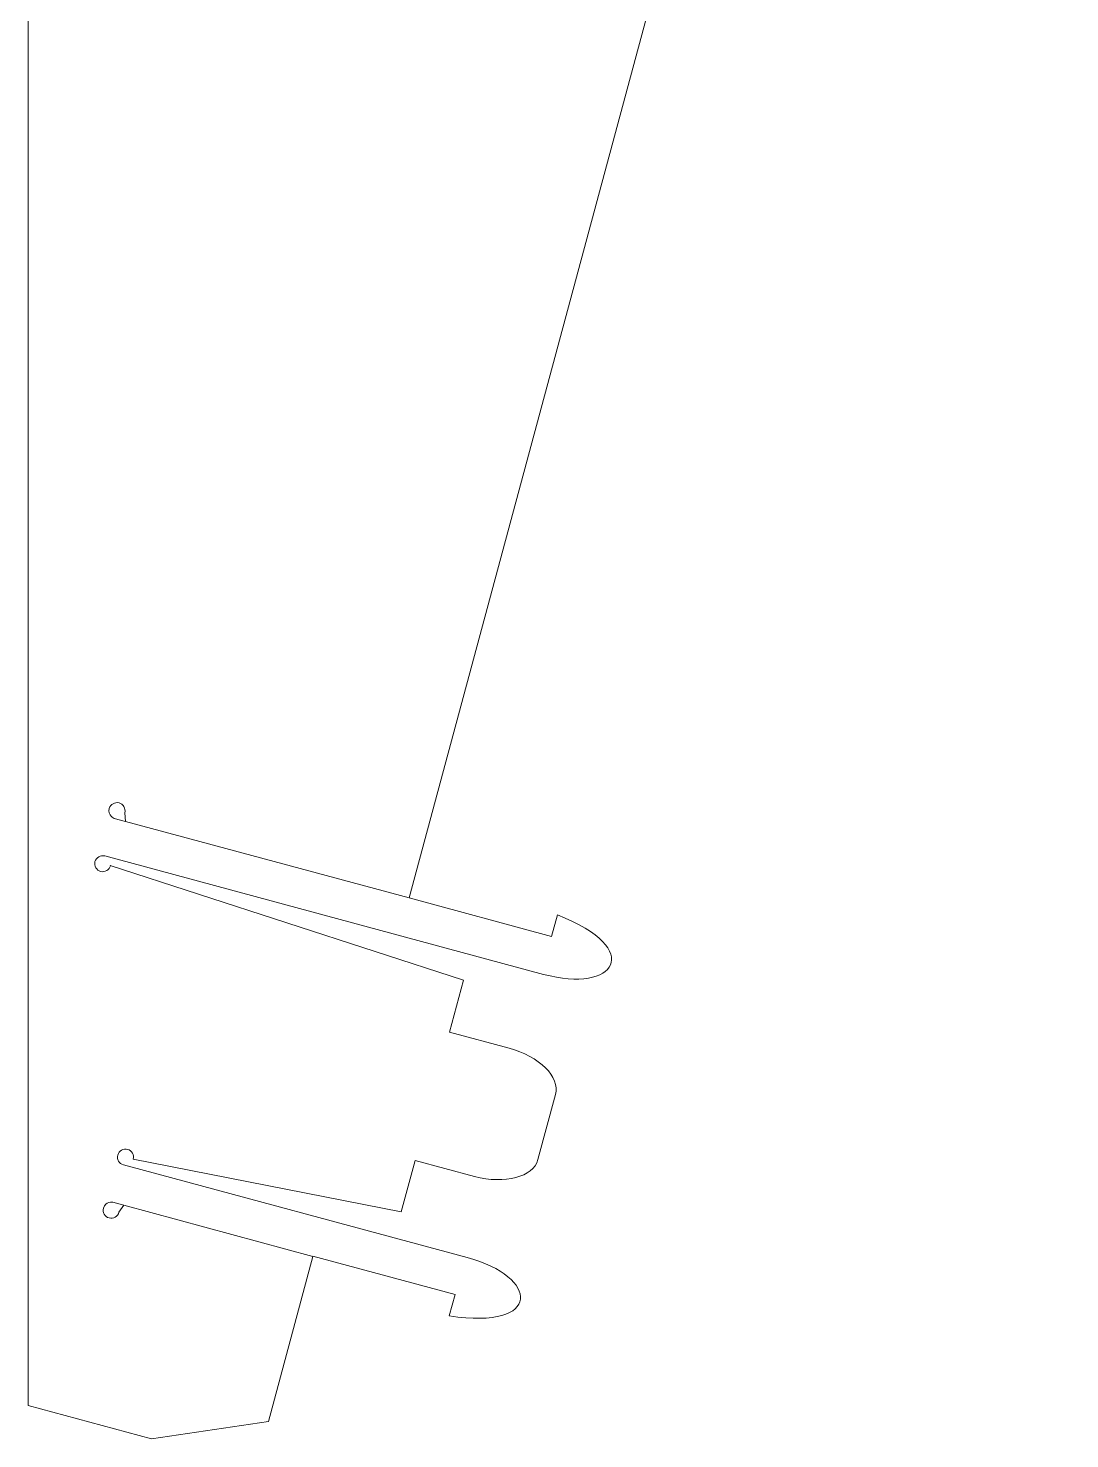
# Model space of a CAD drawing. Header units: inches. Extents: x 10.2 to 21.4, y -9 to 4.2.
# Drawn here: x 18.888 to 20.973, y -2.075 to 0.747 of the extents above; entities that cross this region are included whole.
import ezdxf

# ---------------------------------------------------------------- set-up
doc = ezdxf.new("R2010")
doc.units = ezdxf.units.IN
doc.header["$MEASUREMENT"] = 0
doc.layers.add('Ebene 1', color=7, linetype='Continuous')

msp = doc.modelspace()

# ---------------------------------------------------------------- linework, layer by layer
at = {"layer": 'Ebene 1', "lineweight": 0}
for points in [[(18.8884, -2.0088), (18.8884, 3.6395)], [(20.9611, 2.7343), (20.9731, 2.7775), (20.688, 2.8542), (19.6508, -0.9933), (19.9359, -1.0702), (19.9474, -1.0268)], [(19.0607, -0.8343), (19.083, -0.8402), (19.0816, -0.8227)], [(19.6508, -0.9933), (19.083, -0.8402)], [(19.9198, -1.1461), (19.0416, -0.9093)], [(19.0529, -0.9289), (19.0524, -0.9284), (19.7599, -1.1579), (19.7319, -1.2616), (19.8507, -1.2937)], [(19.9437, -1.3864), (19.9085, -1.5168)], [(19.7816, -1.5503), (19.6628, -1.5182), (19.635, -1.6213), (19.0986, -1.5159)], [(19.079, -1.5272), (19.7672, -1.7126)], [(19.0699, -1.6222), (19.08, -1.6076), (19.0578, -1.6017)], [(19.458, -1.7105), (19.08, -1.6076)], [(19.7311, -1.8294), (19.7429, -1.7864), (19.4581, -1.7097), (19.458, -1.7105), (19.369, -2.0405), (19.135, -2.0753), (18.8884, -2.0088)]]:
    msp.add_lwpolyline(points, dxfattribs=at)
for points in [[(19.0507, -0.8143), (19.047, -0.8281), (19.0607, -0.8343), (19.0607, -0.8343)], [(19.9474, -1.0268), (20.1248, -1.0968), (20.063, -1.185), (19.9198, -1.1461)], [(19.8507, -1.2937), (19.9114, -1.31), (19.9531, -1.3515), (19.9437, -1.3864)], [(19.9085, -1.5168), (19.8991, -1.5517), (19.8423, -1.5666), (19.7816, -1.5503)], [(19.0578, -1.6017), (19.0578, -1.6017), (19.0427, -1.6001), (19.039, -1.6138)], [(19.7672, -1.7126), (19.9104, -1.7508), (19.9196, -1.8583), (19.7311, -1.8294)]]:
    msp.add_open_spline(points, degree=3, dxfattribs=at)
for points, knots in [([(19.0816, -0.8227), (19.0838, -0.8142), (19.0788, -0.8053), (19.0703, -0.8031), (19.0618, -0.8008), (19.0529, -0.8058), (19.0507, -0.8143)], [0, 0, 0, 0, 1, 1, 1, 2, 2, 2, 2]), ([(19.0416, -0.9093), (19.0331, -0.9071), (19.0243, -0.9121), (19.022, -0.9206), (19.0198, -0.9291), (19.0248, -0.938), (19.0333, -0.9402), (19.0418, -0.9425), (19.0507, -0.9374), (19.0529, -0.9289)], [0, 0, 0, 0, 1, 1, 1, 2, 2, 2, 3, 3, 3, 3]), ([(19.0986, -1.5159), (19.1008, -1.5074), (19.0958, -1.4985), (19.0873, -1.4963), (19.0788, -1.494), (19.0699, -1.4991), (19.0677, -1.5076), (19.0654, -1.5161), (19.0705, -1.5249), (19.079, -1.5272)], [0, 0, 0, 0, 1, 1, 1, 2, 2, 2, 3, 3, 3, 3]), ([(19.039, -1.6138), (19.0368, -1.6223), (19.0418, -1.6312), (19.0503, -1.6334), (19.0588, -1.6357), (19.0677, -1.6307), (19.0699, -1.6222)], [0, 0, 0, 0, 1, 1, 1, 2, 2, 2, 2])]:
    msp.add_open_spline(points, degree=3, knots=knots, dxfattribs=at)

doc.saveas('drawing.dxf')
